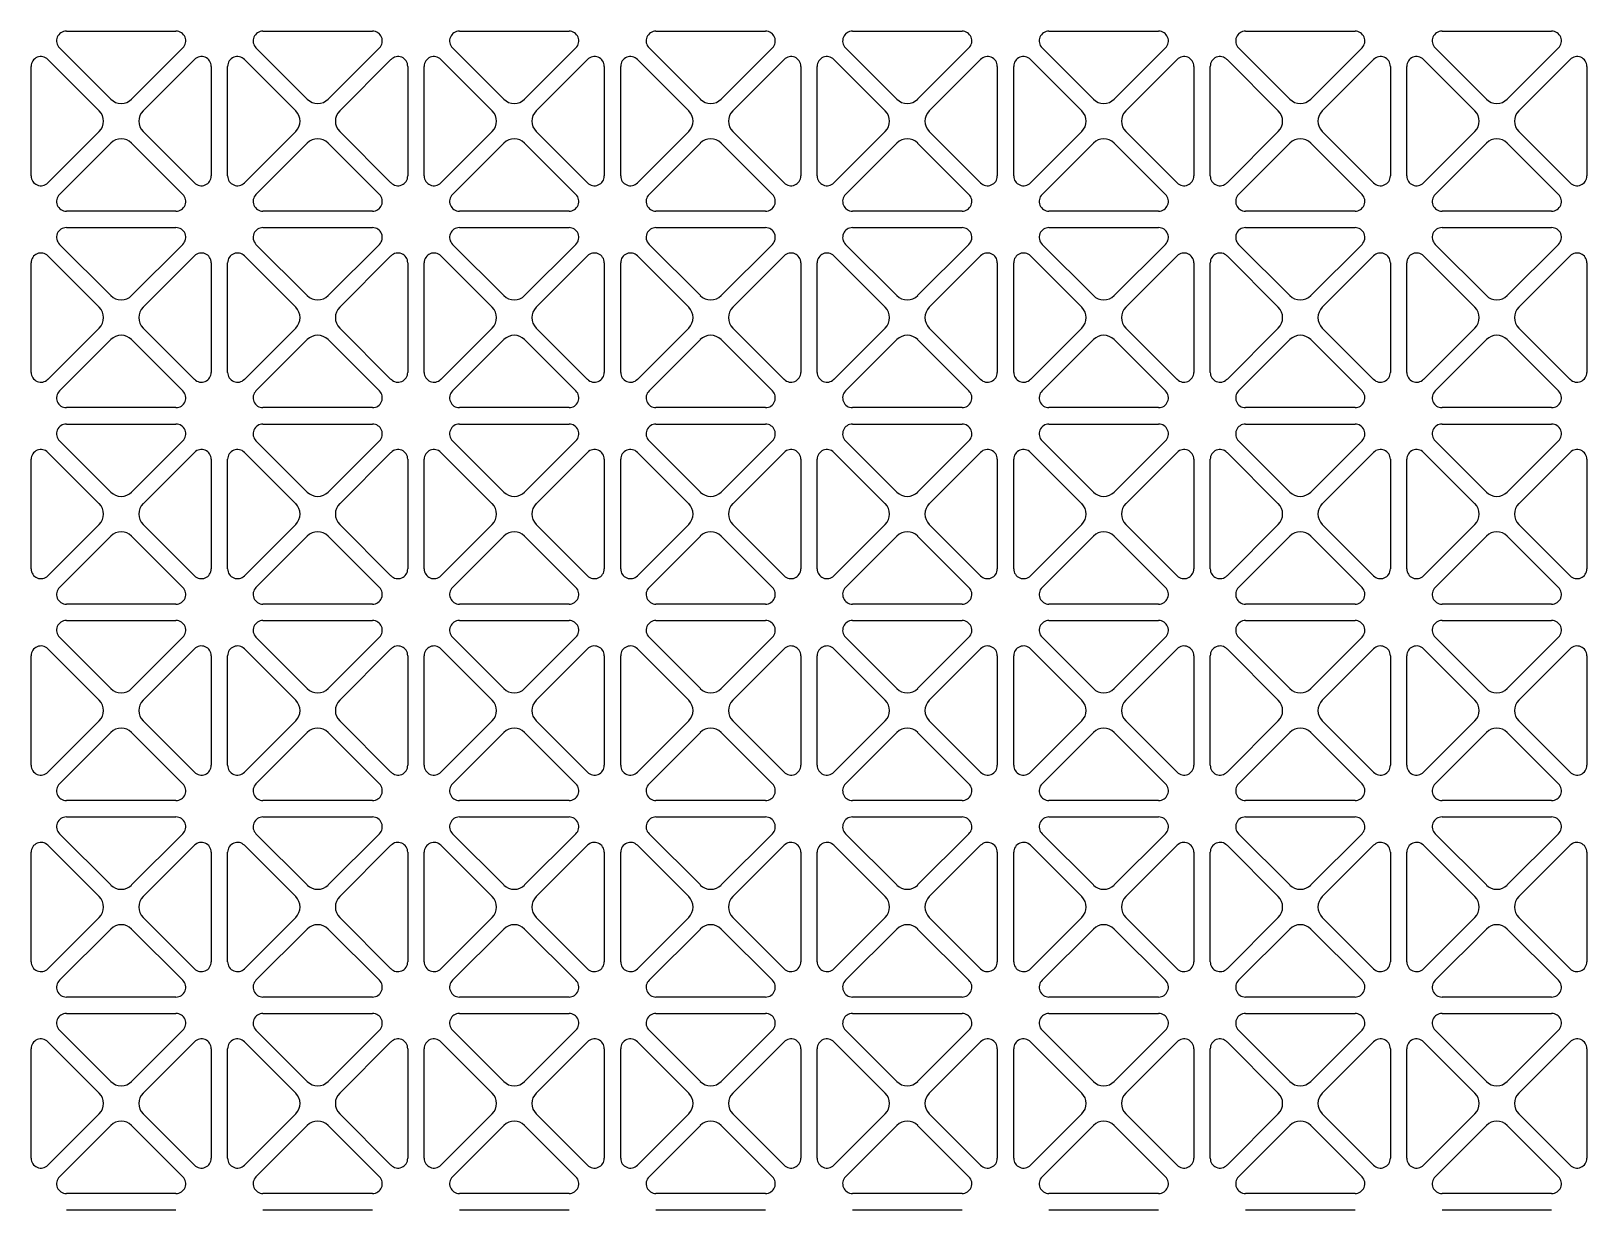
# Model space of a CAD drawing. Extents: x 59521 to 184406, y -1257 to 56672.
# Drawn here: x 70029.7 to 70219.7, y 19740.2 to 19884.2 of the extents above; entities that cross this region are included whole.
import ezdxf

# ---------------------------------------------------------------- set-up
doc = ezdxf.new("R2010")
doc.units = 0
doc.header["$MEASUREMENT"] = 0
doc.layers.get('0').update_dxf_attribs({"linetype": 'CONTINUOUS'})
doc.layers.add('WANGKONG_0', color=7, linetype='CONTINUOUS')

# ---------------------------------------------------------------- blocks, each defined once
blk = doc.blocks.new('ju77')
at = {"layer": 'WANGKONG_0', "color": 87, "linetype": 'Continuous'}
for p, q in [((-218.73, 155), (-205.35, 155)), ((-194.73, 155), (-181.35, 155)), ((-170.73, 155), (-157.35, 155)), ((-146.73, 155), (-133.35, 155)), ((-122.73, 155), (-109.35, 155)), ((-98.73, 155), (-85.35, 155)), ((-74.73, 155), (-61.35, 155)), ((-50.73, 155), (-37.35, 155)), ((-213.31, 146.69), (-219.58, 152.95)), ((-204.5, 152.95), (-210.77, 146.69)), ((-189.31, 146.69), (-195.58, 152.95)), ((-180.5, 152.95), (-186.77, 146.69)), ((-165.31, 146.69), (-171.58, 152.95)), ((-156.5, 152.95), (-162.77, 146.69)), ((-141.31, 146.69), (-147.58, 152.95)), ((-132.5, 152.95), (-138.77, 146.69)), ((-117.31, 146.69), (-123.58, 152.95)), ((-108.5, 152.95), (-114.77, 146.69)), ((-93.31, 146.69), (-99.58, 152.95)), ((-84.5, 152.95), (-90.77, 146.69)), ((-69.31, 146.69), (-75.58, 152.95)), ((-60.5, 152.95), (-66.77, 146.69)), ((-45.31, 146.69), (-51.58, 152.95)), ((-36.5, 152.95), (-42.77, 146.69)), ((-223.04, 137.31), (-223.04, 150.69)), ((-220.99, 151.54), (-214.73, 145.27)), ((-209.35, 145.27), (-203.09, 151.54)), ((-201.04, 150.69), (-201.04, 137.31)), ((-199.04, 137.31), (-199.04, 150.69)), ((-196.99, 151.54), (-190.73, 145.27)), ((-185.35, 145.27), (-179.09, 151.54)), ((-177.04, 150.69), (-177.04, 137.31)), ((-175.04, 137.31), (-175.04, 150.69)), ((-172.99, 151.54), (-166.73, 145.27)), ((-161.35, 145.27), (-155.09, 151.54)), ((-153.04, 150.69), (-153.04, 137.31)), ((-151.04, 137.31), (-151.04, 150.69)), ((-148.99, 151.54), (-142.73, 145.27)), ((-137.35, 145.27), (-131.09, 151.54)), ((-129.04, 150.69), (-129.04, 137.31)), ((-127.04, 137.31), (-127.04, 150.69)), ((-124.99, 151.54), (-118.73, 145.27)), ((-113.35, 145.27), (-107.09, 151.54)), ((-105.04, 150.69), (-105.04, 137.31)), ((-103.04, 137.31), (-103.04, 150.69)), ((-100.99, 151.54), (-94.73, 145.27)), ((-89.35, 145.27), (-83.09, 151.54)), ((-81.04, 150.69), (-81.04, 137.31)), ((-79.04, 137.31), (-79.04, 150.69)), ((-76.99, 151.54), (-70.73, 145.27)), ((-65.35, 145.27), (-59.09, 151.54)), ((-57.04, 150.69), (-57.04, 137.31)), ((-55.04, 137.31), (-55.04, 150.69)), ((-52.99, 151.54), (-46.73, 145.27)), ((-41.35, 145.27), (-35.09, 151.54)), ((-33.04, 150.69), (-33.04, 137.31)), ((-214.73, 142.73), (-220.99, 136.46)), ((-203.09, 136.46), (-209.35, 142.73)), ((-190.73, 142.73), (-196.99, 136.46)), ((-179.09, 136.46), (-185.35, 142.73)), ((-166.73, 142.73), (-172.99, 136.46)), ((-155.09, 136.46), (-161.35, 142.73)), ((-142.73, 142.73), (-148.99, 136.46)), ((-131.09, 136.46), (-137.35, 142.73)), ((-118.73, 142.73), (-124.99, 136.46)), ((-107.09, 136.46), (-113.35, 142.73)), ((-94.73, 142.73), (-100.99, 136.46)), ((-83.09, 136.46), (-89.35, 142.73)), ((-70.73, 142.73), (-76.99, 136.46)), ((-59.09, 136.46), (-65.35, 142.73)), ((-46.73, 142.73), (-52.99, 136.46)), ((-35.09, 136.46), (-41.35, 142.73)), ((-219.58, 135.05), (-213.31, 141.31)), ((-210.77, 141.31), (-204.5, 135.05)), ((-195.58, 135.05), (-189.31, 141.31)), ((-186.77, 141.31), (-180.5, 135.05)), ((-171.58, 135.05), (-165.31, 141.31)), ((-162.77, 141.31), (-156.5, 135.05)), ((-147.58, 135.05), (-141.31, 141.31)), ((-138.77, 141.31), (-132.5, 135.05)), ((-123.58, 135.05), (-117.31, 141.31)), ((-114.77, 141.31), (-108.5, 135.05)), ((-99.58, 135.05), (-93.31, 141.31)), ((-90.77, 141.31), (-84.5, 135.05)), ((-75.58, 135.05), (-69.31, 141.31)), ((-66.77, 141.31), (-60.5, 135.05)), ((-51.58, 135.05), (-45.31, 141.31)), ((-42.77, 141.31), (-36.5, 135.05)), ((-205.35, 133), (-218.73, 133)), ((-181.35, 133), (-194.73, 133)), ((-157.35, 133), (-170.73, 133)), ((-133.35, 133), (-146.73, 133)), ((-109.35, 133), (-122.73, 133)), ((-85.35, 133), (-98.73, 133)), ((-61.35, 133), (-74.73, 133)), ((-37.35, 133), (-50.73, 133)), ((-218.73, 131), (-205.35, 131)), ((-194.73, 131), (-181.35, 131)), ((-170.73, 131), (-157.35, 131)), ((-146.73, 131), (-133.35, 131)), ((-122.73, 131), (-109.35, 131)), ((-98.73, 131), (-85.35, 131)), ((-74.73, 131), (-61.35, 131)), ((-50.73, 131), (-37.35, 131)), ((-220.99, 127.54), (-214.73, 121.27)), ((-213.31, 122.69), (-219.58, 128.95)), ((-204.5, 128.95), (-210.77, 122.69)), ((-209.35, 121.27), (-203.09, 127.54)), ((-196.99, 127.54), (-190.73, 121.27)), ((-189.31, 122.69), (-195.58, 128.95)), ((-180.5, 128.95), (-186.77, 122.69)), ((-185.35, 121.27), (-179.09, 127.54)), ((-172.99, 127.54), (-166.73, 121.27)), ((-165.31, 122.69), (-171.58, 128.95)), ((-156.5, 128.95), (-162.77, 122.69)), ((-161.35, 121.27), (-155.09, 127.54)), ((-148.99, 127.54), (-142.73, 121.27)), ((-141.31, 122.69), (-147.58, 128.95)), ((-132.5, 128.95), (-138.77, 122.69)), ((-137.35, 121.27), (-131.09, 127.54)), ((-124.99, 127.54), (-118.73, 121.27)), ((-117.31, 122.69), (-123.58, 128.95)), ((-108.5, 128.95), (-114.77, 122.69)), ((-113.35, 121.27), (-107.09, 127.54)), ((-100.99, 127.54), (-94.73, 121.27)), ((-93.31, 122.69), (-99.58, 128.95)), ((-84.5, 128.95), (-90.77, 122.69)), ((-89.35, 121.27), (-83.09, 127.54)), ((-76.99, 127.54), (-70.73, 121.27)), ((-69.31, 122.69), (-75.58, 128.95)), ((-60.5, 128.95), (-66.77, 122.69)), ((-65.35, 121.27), (-59.09, 127.54)), ((-52.99, 127.54), (-46.73, 121.27)), ((-45.31, 122.69), (-51.58, 128.95)), ((-36.5, 128.95), (-42.77, 122.69)), ((-41.35, 121.27), (-35.09, 127.54)), ((-223.04, 113.31), (-223.04, 126.69)), ((-201.04, 126.69), (-201.04, 113.31)), ((-199.04, 113.31), (-199.04, 126.69)), ((-177.04, 126.69), (-177.04, 113.31)), ((-175.04, 113.31), (-175.04, 126.69)), ((-153.04, 126.69), (-153.04, 113.31)), ((-151.04, 113.31), (-151.04, 126.69)), ((-129.04, 126.69), (-129.04, 113.31)), ((-127.04, 113.31), (-127.04, 126.69)), ((-105.04, 126.69), (-105.04, 113.31)), ((-103.04, 113.31), (-103.04, 126.69)), ((-81.04, 126.69), (-81.04, 113.31)), ((-79.04, 113.31), (-79.04, 126.69)), ((-57.04, 126.69), (-57.04, 113.31)), ((-55.04, 113.31), (-55.04, 126.69)), ((-33.04, 126.69), (-33.04, 113.31)), ((-214.73, 118.73), (-220.99, 112.46)), ((-203.09, 112.46), (-209.35, 118.73)), ((-190.73, 118.73), (-196.99, 112.46)), ((-179.09, 112.46), (-185.35, 118.73)), ((-166.73, 118.73), (-172.99, 112.46)), ((-155.09, 112.46), (-161.35, 118.73)), ((-142.73, 118.73), (-148.99, 112.46)), ((-131.09, 112.46), (-137.35, 118.73)), ((-118.73, 118.73), (-124.99, 112.46)), ((-107.09, 112.46), (-113.35, 118.73)), ((-94.73, 118.73), (-100.99, 112.46)), ((-83.09, 112.46), (-89.35, 118.73)), ((-70.73, 118.73), (-76.99, 112.46)), ((-59.09, 112.46), (-65.35, 118.73)), ((-46.73, 118.73), (-52.99, 112.46)), ((-35.09, 112.46), (-41.35, 118.73)), ((-219.58, 111.05), (-213.31, 117.31)), ((-210.77, 117.31), (-204.5, 111.05)), ((-195.58, 111.05), (-189.31, 117.31)), ((-186.77, 117.31), (-180.5, 111.05)), ((-171.58, 111.05), (-165.31, 117.31)), ((-162.77, 117.31), (-156.5, 111.05)), ((-147.58, 111.05), (-141.31, 117.31)), ((-138.77, 117.31), (-132.5, 111.05)), ((-123.58, 111.05), (-117.31, 117.31)), ((-114.77, 117.31), (-108.5, 111.05)), ((-99.58, 111.05), (-93.31, 117.31)), ((-90.77, 117.31), (-84.5, 111.05)), ((-75.58, 111.05), (-69.31, 117.31)), ((-66.77, 117.31), (-60.5, 111.05)), ((-51.58, 111.05), (-45.31, 117.31)), ((-42.77, 117.31), (-36.5, 111.05)), ((-205.35, 109), (-218.73, 109)), ((-181.35, 109), (-194.73, 109)), ((-157.35, 109), (-170.73, 109)), ((-133.35, 109), (-146.73, 109)), ((-109.35, 109), (-122.73, 109)), ((-85.35, 109), (-98.73, 109)), ((-61.35, 109), (-74.73, 109)), ((-37.35, 109), (-50.73, 109)), ((-218.73, 107), (-205.35, 107)), ((-194.73, 107), (-181.35, 107)), ((-170.73, 107), (-157.35, 107)), ((-146.73, 107), (-133.35, 107)), ((-122.73, 107), (-109.35, 107)), ((-98.73, 107), (-85.35, 107)), ((-74.73, 107), (-61.35, 107)), ((-50.73, 107), (-37.35, 107)), ((-213.31, 98.69), (-219.58, 104.95)), ((-204.5, 104.95), (-210.77, 98.69)), ((-189.31, 98.69), (-195.58, 104.95)), ((-180.5, 104.95), (-186.77, 98.69)), ((-165.31, 98.69), (-171.58, 104.95)), ((-156.5, 104.95), (-162.77, 98.69)), ((-141.31, 98.69), (-147.58, 104.95)), ((-132.5, 104.95), (-138.77, 98.69)), ((-117.31, 98.69), (-123.58, 104.95)), ((-108.5, 104.95), (-114.77, 98.69)), ((-93.31, 98.69), (-99.58, 104.95)), ((-84.5, 104.95), (-90.77, 98.69)), ((-69.31, 98.69), (-75.58, 104.95)), ((-60.5, 104.95), (-66.77, 98.69)), ((-45.31, 98.69), (-51.58, 104.95)), ((-36.5, 104.95), (-42.77, 98.69)), ((-223.04, 89.31), (-223.04, 102.69)), ((-220.99, 103.54), (-214.73, 97.27)), ((-209.35, 97.27), (-203.09, 103.54)), ((-201.04, 102.69), (-201.04, 89.31)), ((-199.04, 89.31), (-199.04, 102.69)), ((-196.99, 103.54), (-190.73, 97.27)), ((-185.35, 97.27), (-179.09, 103.54)), ((-177.04, 102.69), (-177.04, 89.31)), ((-175.04, 89.31), (-175.04, 102.69)), ((-172.99, 103.54), (-166.73, 97.27)), ((-161.35, 97.27), (-155.09, 103.54)), ((-153.04, 102.69), (-153.04, 89.31)), ((-151.04, 89.31), (-151.04, 102.69)), ((-148.99, 103.54), (-142.73, 97.27)), ((-137.35, 97.27), (-131.09, 103.54)), ((-129.04, 102.69), (-129.04, 89.31)), ((-127.04, 89.31), (-127.04, 102.69)), ((-124.99, 103.54), (-118.73, 97.27)), ((-113.35, 97.27), (-107.09, 103.54)), ((-105.04, 102.69), (-105.04, 89.31)), ((-103.04, 89.31), (-103.04, 102.69)), ((-100.99, 103.54), (-94.73, 97.27)), ((-89.35, 97.27), (-83.09, 103.54)), ((-81.04, 102.69), (-81.04, 89.31)), ((-79.04, 89.31), (-79.04, 102.69)), ((-76.99, 103.54), (-70.73, 97.27)), ((-65.35, 97.27), (-59.09, 103.54)), ((-57.04, 102.69), (-57.04, 89.31)), ((-55.04, 89.31), (-55.04, 102.69)), ((-52.99, 103.54), (-46.73, 97.27)), ((-41.35, 97.27), (-35.09, 103.54)), ((-33.04, 102.69), (-33.04, 89.31)), ((-214.73, 94.73), (-220.99, 88.46)), ((-219.58, 87.05), (-213.31, 93.31)), ((-210.77, 93.31), (-204.5, 87.05)), ((-203.09, 88.46), (-209.35, 94.73)), ((-190.73, 94.73), (-196.99, 88.46)), ((-195.58, 87.05), (-189.31, 93.31)), ((-186.77, 93.31), (-180.5, 87.05)), ((-179.09, 88.46), (-185.35, 94.73)), ((-166.73, 94.73), (-172.99, 88.46)), ((-171.58, 87.05), (-165.31, 93.31)), ((-162.77, 93.31), (-156.5, 87.05)), ((-155.09, 88.46), (-161.35, 94.73)), ((-142.73, 94.73), (-148.99, 88.46)), ((-147.58, 87.05), (-141.31, 93.31)), ((-138.77, 93.31), (-132.5, 87.05)), ((-131.09, 88.46), (-137.35, 94.73)), ((-118.73, 94.73), (-124.99, 88.46)), ((-123.58, 87.05), (-117.31, 93.31)), ((-114.77, 93.31), (-108.5, 87.05)), ((-107.09, 88.46), (-113.35, 94.73)), ((-94.73, 94.73), (-100.99, 88.46)), ((-99.58, 87.05), (-93.31, 93.31)), ((-90.77, 93.31), (-84.5, 87.05)), ((-83.09, 88.46), (-89.35, 94.73)), ((-70.73, 94.73), (-76.99, 88.46)), ((-75.58, 87.05), (-69.31, 93.31)), ((-66.77, 93.31), (-60.5, 87.05)), ((-59.09, 88.46), (-65.35, 94.73)), ((-46.73, 94.73), (-52.99, 88.46)), ((-51.58, 87.05), (-45.31, 93.31)), ((-42.77, 93.31), (-36.5, 87.05)), ((-35.09, 88.46), (-41.35, 94.73)), ((-205.35, 85), (-218.73, 85)), ((-181.35, 85), (-194.73, 85)), ((-157.35, 85), (-170.73, 85)), ((-133.35, 85), (-146.73, 85)), ((-109.35, 85), (-122.73, 85)), ((-85.35, 85), (-98.73, 85)), ((-61.35, 85), (-74.73, 85)), ((-37.35, 85), (-50.73, 85)), ((-218.73, 83), (-205.35, 83)), ((-194.73, 83), (-181.35, 83)), ((-170.73, 83), (-157.35, 83)), ((-146.73, 83), (-133.35, 83)), ((-122.73, 83), (-109.35, 83)), ((-98.73, 83), (-85.35, 83)), ((-74.73, 83), (-61.35, 83)), ((-50.73, 83), (-37.35, 83)), ((-213.31, 74.69), (-219.58, 80.95)), ((-204.5, 80.95), (-210.77, 74.69)), ((-189.31, 74.69), (-195.58, 80.95)), ((-180.5, 80.95), (-186.77, 74.69)), ((-165.31, 74.69), (-171.58, 80.95)), ((-156.5, 80.95), (-162.77, 74.69)), ((-141.31, 74.69), (-147.58, 80.95)), ((-132.5, 80.95), (-138.77, 74.69)), ((-117.31, 74.69), (-123.58, 80.95)), ((-108.5, 80.95), (-114.77, 74.69)), ((-93.31, 74.69), (-99.58, 80.95)), ((-84.5, 80.95), (-90.77, 74.69)), ((-69.31, 74.69), (-75.58, 80.95)), ((-60.5, 80.95), (-66.77, 74.69)), ((-45.31, 74.69), (-51.58, 80.95)), ((-36.5, 80.95), (-42.77, 74.69)), ((-223.04, 65.31), (-223.04, 78.69)), ((-220.99, 79.54), (-214.73, 73.27)), ((-209.35, 73.27), (-203.09, 79.54)), ((-201.04, 78.69), (-201.04, 65.31)), ((-199.04, 65.31), (-199.04, 78.69)), ((-196.99, 79.54), (-190.73, 73.27)), ((-185.35, 73.27), (-179.09, 79.54)), ((-177.04, 78.69), (-177.04, 65.31)), ((-175.04, 65.31), (-175.04, 78.69)), ((-172.99, 79.54), (-166.73, 73.27)), ((-161.35, 73.27), (-155.09, 79.54)), ((-153.04, 78.69), (-153.04, 65.31)), ((-151.04, 65.31), (-151.04, 78.69)), ((-148.99, 79.54), (-142.73, 73.27)), ((-137.35, 73.27), (-131.09, 79.54)), ((-129.04, 78.69), (-129.04, 65.31)), ((-127.04, 65.31), (-127.04, 78.69)), ((-124.99, 79.54), (-118.73, 73.27)), ((-113.35, 73.27), (-107.09, 79.54)), ((-105.04, 78.69), (-105.04, 65.31)), ((-103.04, 65.31), (-103.04, 78.69)), ((-100.99, 79.54), (-94.73, 73.27)), ((-89.35, 73.27), (-83.09, 79.54)), ((-81.04, 78.69), (-81.04, 65.31)), ((-79.04, 65.31), (-79.04, 78.69)), ((-76.99, 79.54), (-70.73, 73.27)), ((-65.35, 73.27), (-59.09, 79.54)), ((-57.04, 78.69), (-57.04, 65.31)), ((-55.04, 65.31), (-55.04, 78.69)), ((-52.99, 79.54), (-46.73, 73.27)), ((-41.35, 73.27), (-35.09, 79.54)), ((-33.04, 78.69), (-33.04, 65.31)), ((-214.73, 70.73), (-220.99, 64.46)), ((-203.09, 64.46), (-209.35, 70.73)), ((-190.73, 70.73), (-196.99, 64.46)), ((-179.09, 64.46), (-185.35, 70.73)), ((-166.73, 70.73), (-172.99, 64.46)), ((-155.09, 64.46), (-161.35, 70.73)), ((-142.73, 70.73), (-148.99, 64.46)), ((-131.09, 64.46), (-137.35, 70.73)), ((-118.73, 70.73), (-124.99, 64.46)), ((-107.09, 64.46), (-113.35, 70.73)), ((-94.73, 70.73), (-100.99, 64.46)), ((-83.09, 64.46), (-89.35, 70.73)), ((-70.73, 70.73), (-76.99, 64.46)), ((-59.09, 64.46), (-65.35, 70.73)), ((-46.73, 70.73), (-52.99, 64.46)), ((-35.09, 64.46), (-41.35, 70.73)), ((-219.58, 63.05), (-213.31, 69.31)), ((-210.77, 69.31), (-204.5, 63.05)), ((-195.58, 63.05), (-189.31, 69.31)), ((-186.77, 69.31), (-180.5, 63.05)), ((-171.58, 63.05), (-165.31, 69.31)), ((-162.77, 69.31), (-156.5, 63.05)), ((-147.58, 63.05), (-141.31, 69.31)), ((-138.77, 69.31), (-132.5, 63.05)), ((-123.58, 63.05), (-117.31, 69.31)), ((-114.77, 69.31), (-108.5, 63.05)), ((-99.58, 63.05), (-93.31, 69.31)), ((-90.77, 69.31), (-84.5, 63.05)), ((-75.58, 63.05), (-69.31, 69.31)), ((-66.77, 69.31), (-60.5, 63.05)), ((-51.58, 63.05), (-45.31, 69.31)), ((-42.77, 69.31), (-36.5, 63.05)), ((-205.35, 61), (-218.73, 61)), ((-181.35, 61), (-194.73, 61)), ((-157.35, 61), (-170.73, 61)), ((-133.35, 61), (-146.73, 61)), ((-109.35, 61), (-122.73, 61)), ((-85.35, 61), (-98.73, 61)), ((-61.35, 61), (-74.73, 61)), ((-37.35, 61), (-50.73, 61)), ((-218.73, 59), (-205.35, 59)), ((-194.73, 59), (-181.35, 59)), ((-170.73, 59), (-157.35, 59)), ((-146.73, 59), (-133.35, 59)), ((-122.73, 59), (-109.35, 59)), ((-98.73, 59), (-85.35, 59)), ((-74.73, 59), (-61.35, 59)), ((-50.73, 59), (-37.35, 59)), ((-220.99, 55.54), (-214.73, 49.27)), ((-213.31, 50.69), (-219.58, 56.95)), ((-204.5, 56.95), (-210.77, 50.69)), ((-209.35, 49.27), (-203.09, 55.54)), ((-196.99, 55.54), (-190.73, 49.27)), ((-189.31, 50.69), (-195.58, 56.95)), ((-180.5, 56.95), (-186.77, 50.69)), ((-185.35, 49.27), (-179.09, 55.54)), ((-172.99, 55.54), (-166.73, 49.27)), ((-165.31, 50.69), (-171.58, 56.95)), ((-156.5, 56.95), (-162.77, 50.69)), ((-161.35, 49.27), (-155.09, 55.54)), ((-148.99, 55.54), (-142.73, 49.27)), ((-141.31, 50.69), (-147.58, 56.95)), ((-132.5, 56.95), (-138.77, 50.69)), ((-137.35, 49.27), (-131.09, 55.54)), ((-124.99, 55.54), (-118.73, 49.27)), ((-117.31, 50.69), (-123.58, 56.95)), ((-108.5, 56.95), (-114.77, 50.69)), ((-113.35, 49.27), (-107.09, 55.54)), ((-100.99, 55.54), (-94.73, 49.27)), ((-93.31, 50.69), (-99.58, 56.95)), ((-84.5, 56.95), (-90.77, 50.69)), ((-89.35, 49.27), (-83.09, 55.54)), ((-76.99, 55.54), (-70.73, 49.27)), ((-69.31, 50.69), (-75.58, 56.95)), ((-60.5, 56.95), (-66.77, 50.69)), ((-65.35, 49.27), (-59.09, 55.54)), ((-52.99, 55.54), (-46.73, 49.27)), ((-45.31, 50.69), (-51.58, 56.95)), ((-36.5, 56.95), (-42.77, 50.69)), ((-41.35, 49.27), (-35.09, 55.54)), ((-223.04, 41.31), (-223.04, 54.69)), ((-201.04, 54.69), (-201.04, 41.31)), ((-199.04, 41.31), (-199.04, 54.69)), ((-177.04, 54.69), (-177.04, 41.31)), ((-175.04, 41.31), (-175.04, 54.69)), ((-153.04, 54.69), (-153.04, 41.31)), ((-151.04, 41.31), (-151.04, 54.69)), ((-129.04, 54.69), (-129.04, 41.31)), ((-127.04, 41.31), (-127.04, 54.69)), ((-105.04, 54.69), (-105.04, 41.31)), ((-103.04, 41.31), (-103.04, 54.69)), ((-81.04, 54.69), (-81.04, 41.31)), ((-79.04, 41.31), (-79.04, 54.69)), ((-57.04, 54.69), (-57.04, 41.31)), ((-55.04, 41.31), (-55.04, 54.69)), ((-33.04, 54.69), (-33.04, 41.31)), ((-214.73, 46.73), (-220.99, 40.46)), ((-203.09, 40.46), (-209.35, 46.73)), ((-190.73, 46.73), (-196.99, 40.46)), ((-179.09, 40.46), (-185.35, 46.73)), ((-166.73, 46.73), (-172.99, 40.46)), ((-155.09, 40.46), (-161.35, 46.73)), ((-142.73, 46.73), (-148.99, 40.46)), ((-131.09, 40.46), (-137.35, 46.73)), ((-118.73, 46.73), (-124.99, 40.46)), ((-107.09, 40.46), (-113.35, 46.73)), ((-94.73, 46.73), (-100.99, 40.46)), ((-83.09, 40.46), (-89.35, 46.73)), ((-70.73, 46.73), (-76.99, 40.46)), ((-59.09, 40.46), (-65.35, 46.73)), ((-46.73, 46.73), (-52.99, 40.46)), ((-35.09, 40.46), (-41.35, 46.73)), ((-219.58, 39.05), (-213.31, 45.31)), ((-210.77, 45.31), (-204.5, 39.05)), ((-195.58, 39.05), (-189.31, 45.31)), ((-186.77, 45.31), (-180.5, 39.05)), ((-171.58, 39.05), (-165.31, 45.31)), ((-162.77, 45.31), (-156.5, 39.05)), ((-147.58, 39.05), (-141.31, 45.31)), ((-138.77, 45.31), (-132.5, 39.05)), ((-123.58, 39.05), (-117.31, 45.31)), ((-114.77, 45.31), (-108.5, 39.05)), ((-99.58, 39.05), (-93.31, 45.31)), ((-90.77, 45.31), (-84.5, 39.05)), ((-75.58, 39.05), (-69.31, 45.31)), ((-66.77, 45.31), (-60.5, 39.05)), ((-51.58, 39.05), (-45.31, 45.31)), ((-42.77, 45.31), (-36.5, 39.05)), ((-205.35, 37), (-218.73, 37)), ((-181.35, 37), (-194.73, 37)), ((-157.35, 37), (-170.73, 37)), ((-133.35, 37), (-146.73, 37)), ((-109.35, 37), (-122.73, 37)), ((-85.35, 37), (-98.73, 37)), ((-61.35, 37), (-74.73, 37)), ((-37.35, 37), (-50.73, 37)), ((-218.73, 35), (-205.35, 35)), ((-194.73, 35), (-181.35, 35)), ((-170.73, 35), (-157.35, 35)), ((-146.73, 35), (-133.35, 35)), ((-122.73, 35), (-109.35, 35)), ((-98.73, 35), (-85.35, 35)), ((-74.73, 35), (-61.35, 35)), ((-50.73, 35), (-37.35, 35)), ((-213.31, 26.69), (-219.58, 32.95)), ((-204.5, 32.95), (-210.77, 26.69)), ((-189.31, 26.69), (-195.58, 32.95)), ((-180.5, 32.95), (-186.77, 26.69)), ((-165.31, 26.69), (-171.58, 32.95)), ((-156.5, 32.95), (-162.77, 26.69)), ((-141.31, 26.69), (-147.58, 32.95)), ((-132.5, 32.95), (-138.77, 26.69)), ((-117.31, 26.69), (-123.58, 32.95)), ((-108.5, 32.95), (-114.77, 26.69)), ((-93.31, 26.69), (-99.58, 32.95)), ((-84.5, 32.95), (-90.77, 26.69)), ((-69.31, 26.69), (-75.58, 32.95)), ((-60.5, 32.95), (-66.77, 26.69)), ((-45.31, 26.69), (-51.58, 32.95)), ((-36.5, 32.95), (-42.77, 26.69)), ((-223.04, 17.31), (-223.04, 30.69)), ((-220.99, 31.54), (-214.73, 25.27)), ((-209.35, 25.27), (-203.09, 31.54)), ((-201.04, 30.69), (-201.04, 17.31)), ((-199.04, 17.31), (-199.04, 30.69)), ((-196.99, 31.54), (-190.73, 25.27)), ((-185.35, 25.27), (-179.09, 31.54)), ((-177.04, 30.69), (-177.04, 17.31)), ((-175.04, 17.31), (-175.04, 30.69)), ((-172.99, 31.54), (-166.73, 25.27)), ((-161.35, 25.27), (-155.09, 31.54)), ((-153.04, 30.69), (-153.04, 17.31)), ((-151.04, 17.31), (-151.04, 30.69)), ((-148.99, 31.54), (-142.73, 25.27)), ((-137.35, 25.27), (-131.09, 31.54)), ((-129.04, 30.69), (-129.04, 17.31)), ((-127.04, 17.31), (-127.04, 30.69)), ((-124.99, 31.54), (-118.73, 25.27)), ((-113.35, 25.27), (-107.09, 31.54)), ((-105.04, 30.69), (-105.04, 17.31)), ((-103.04, 17.31), (-103.04, 30.69)), ((-100.99, 31.54), (-94.73, 25.27)), ((-89.35, 25.27), (-83.09, 31.54)), ((-81.04, 30.69), (-81.04, 17.31)), ((-79.04, 17.31), (-79.04, 30.69)), ((-76.99, 31.54), (-70.73, 25.27)), ((-65.35, 25.27), (-59.09, 31.54)), ((-57.04, 30.69), (-57.04, 17.31)), ((-55.04, 17.31), (-55.04, 30.69)), ((-52.99, 31.54), (-46.73, 25.27)), ((-41.35, 25.27), (-35.09, 31.54)), ((-33.04, 30.69), (-33.04, 17.31)), ((-214.73, 22.73), (-220.99, 16.46)), ((-219.58, 15.05), (-213.31, 21.31)), ((-210.77, 21.31), (-204.5, 15.05)), ((-203.09, 16.46), (-209.35, 22.73)), ((-190.73, 22.73), (-196.99, 16.46)), ((-195.58, 15.05), (-189.31, 21.31)), ((-186.77, 21.31), (-180.5, 15.05)), ((-179.09, 16.46), (-185.35, 22.73)), ((-166.73, 22.73), (-172.99, 16.46)), ((-171.58, 15.05), (-165.31, 21.31)), ((-162.77, 21.31), (-156.5, 15.05)), ((-155.09, 16.46), (-161.35, 22.73)), ((-142.73, 22.73), (-148.99, 16.46)), ((-147.58, 15.05), (-141.31, 21.31)), ((-138.77, 21.31), (-132.5, 15.05)), ((-131.09, 16.46), (-137.35, 22.73)), ((-118.73, 22.73), (-124.99, 16.46)), ((-123.58, 15.05), (-117.31, 21.31)), ((-114.77, 21.31), (-108.5, 15.05)), ((-107.09, 16.46), (-113.35, 22.73)), ((-94.73, 22.73), (-100.99, 16.46)), ((-99.58, 15.05), (-93.31, 21.31)), ((-90.77, 21.31), (-84.5, 15.05)), ((-83.09, 16.46), (-89.35, 22.73)), ((-70.73, 22.73), (-76.99, 16.46)), ((-75.58, 15.05), (-69.31, 21.31)), ((-66.77, 21.31), (-60.5, 15.05)), ((-59.09, 16.46), (-65.35, 22.73)), ((-46.73, 22.73), (-52.99, 16.46)), ((-51.58, 15.05), (-45.31, 21.31)), ((-42.77, 21.31), (-36.5, 15.05)), ((-35.09, 16.46), (-41.35, 22.73)), ((-205.35, 13), (-218.73, 13)), ((-181.35, 13), (-194.73, 13)), ((-157.35, 13), (-170.73, 13)), ((-133.35, 13), (-146.73, 13)), ((-109.35, 13), (-122.73, 13)), ((-85.35, 13), (-98.73, 13)), ((-61.35, 13), (-74.73, 13)), ((-37.35, 13), (-50.73, 13)), ((-218.73, 11), (-205.35, 11)), ((-194.73, 11), (-181.35, 11)), ((-170.73, 11), (-157.35, 11)), ((-146.73, 11), (-133.35, 11)), ((-122.73, 11), (-109.35, 11)), ((-98.73, 11), (-85.35, 11)), ((-74.73, 11), (-61.35, 11)), ((-50.73, 11), (-37.35, 11))]:
    blk.add_line(p, q, dxfattribs=at)
for centre, radius, start, end in [((-218.73, 153.8), 1.2, 90, 225), ((-205.35, 153.8), 1.2, 315, 90), ((-194.73, 153.8), 1.2, 90, 225), ((-181.35, 153.8), 1.2, 315, 90), ((-170.73, 153.8), 1.2, 90, 225), ((-157.35, 153.8), 1.2, 315, 90), ((-146.73, 153.8), 1.2, 90, 225), ((-133.35, 153.8), 1.2, 315, 90), ((-122.73, 153.8), 1.2, 90, 225), ((-109.35, 153.8), 1.2, 315, 90), ((-98.73, 153.8), 1.2, 90, 225), ((-85.35, 153.8), 1.2, 315, 90), ((-74.73, 153.8), 1.2, 90, 225), ((-61.35, 153.8), 1.2, 315, 90), ((-50.73, 153.8), 1.2, 90, 225), ((-37.35, 153.8), 1.2, 315, 90), ((-221.84, 150.69), 1.2, 45, 180), ((-202.24, 150.69), 1.2, 0, 135), ((-197.84, 150.69), 1.2, 45, 180), ((-178.24, 150.69), 1.2, 0, 135), ((-173.84, 150.69), 1.2, 45, 180), ((-154.24, 150.69), 1.2, 0, 135), ((-149.84, 150.69), 1.2, 45, 180), ((-130.24, 150.69), 1.2, 0, 135), ((-125.84, 150.69), 1.2, 45, 180), ((-106.24, 150.69), 1.2, 0, 135), ((-101.84, 150.69), 1.2, 45, 180), ((-82.24, 150.69), 1.2, 0, 135), ((-77.84, 150.69), 1.2, 45, 180), ((-58.24, 150.69), 1.2, 0, 135), ((-53.84, 150.69), 1.2, 45, 180), ((-34.24, 150.69), 1.2, 0, 135), ((-212.04, 147.96), 1.8, 225, 315), ((-188.04, 147.96), 1.8, 225, 315), ((-164.04, 147.96), 1.8, 225, 315), ((-140.04, 147.96), 1.8, 225, 315), ((-116.04, 147.96), 1.8, 225, 315), ((-92.04, 147.96), 1.8, 225, 315), ((-68.04, 147.96), 1.8, 225, 315), ((-44.04, 147.96), 1.8, 225, 315), ((-216, 144), 1.8, 315, 45), ((-208.08, 144), 1.8, 135, 225), ((-192, 144), 1.8, 315, 45), ((-184.08, 144), 1.8, 135, 225), ((-168, 144), 1.8, 315, 45), ((-160.08, 144), 1.8, 135, 225), ((-144, 144), 1.8, 315, 45), ((-136.08, 144), 1.8, 135, 225), ((-120, 144), 1.8, 315, 45), ((-112.08, 144), 1.8, 135, 225), ((-96, 144), 1.8, 315, 45), ((-88.08, 144), 1.8, 135, 225), ((-72, 144), 1.8, 315, 45), ((-64.08, 144), 1.8, 135, 225), ((-48, 144), 1.8, 315, 45), ((-40.08, 144), 1.8, 135, 225), ((-212.04, 140.04), 1.8, 45, 135), ((-188.04, 140.04), 1.8, 45, 135), ((-164.04, 140.04), 1.8, 45, 135), ((-140.04, 140.04), 1.8, 45, 135), ((-116.04, 140.04), 1.8, 45, 135), ((-92.04, 140.04), 1.8, 45, 135), ((-68.04, 140.04), 1.8, 45, 135), ((-44.04, 140.04), 1.8, 45, 135), ((-221.84, 137.31), 1.2, 180, 315), ((-202.24, 137.31), 1.2, 225, 0), ((-197.84, 137.31), 1.2, 180, 315), ((-178.24, 137.31), 1.2, 225, 0), ((-173.84, 137.31), 1.2, 180, 315), ((-154.24, 137.31), 1.2, 225, 0), ((-149.84, 137.31), 1.2, 180, 315), ((-130.24, 137.31), 1.2, 225, 0), ((-125.84, 137.31), 1.2, 180, 315), ((-106.24, 137.31), 1.2, 225, 0), ((-101.84, 137.31), 1.2, 180, 315), ((-82.24, 137.31), 1.2, 225, 0), ((-77.84, 137.31), 1.2, 180, 315), ((-58.24, 137.31), 1.2, 225, 0), ((-53.84, 137.31), 1.2, 180, 315), ((-34.24, 137.31), 1.2, 225, 0), ((-218.73, 134.2), 1.2, 135, 270), ((-205.35, 134.2), 1.2, 270, 45), ((-194.73, 134.2), 1.2, 135, 270), ((-181.35, 134.2), 1.2, 270, 45), ((-170.73, 134.2), 1.2, 135, 270), ((-157.35, 134.2), 1.2, 270, 45), ((-146.73, 134.2), 1.2, 135, 270), ((-133.35, 134.2), 1.2, 270, 45), ((-122.73, 134.2), 1.2, 135, 270), ((-109.35, 134.2), 1.2, 270, 45), ((-98.73, 134.2), 1.2, 135, 270), ((-85.35, 134.2), 1.2, 270, 45), ((-74.73, 134.2), 1.2, 135, 270), ((-61.35, 134.2), 1.2, 270, 45), ((-50.73, 134.2), 1.2, 135, 270), ((-37.35, 134.2), 1.2, 270, 45), ((-218.73, 129.8), 1.2, 90, 225), ((-205.35, 129.8), 1.2, 315, 90), ((-194.73, 129.8), 1.2, 90, 225), ((-181.35, 129.8), 1.2, 315, 90), ((-170.73, 129.8), 1.2, 90, 225), ((-157.35, 129.8), 1.2, 315, 90), ((-146.73, 129.8), 1.2, 90, 225), ((-133.35, 129.8), 1.2, 315, 90), ((-122.73, 129.8), 1.2, 90, 225), ((-109.35, 129.8), 1.2, 315, 90), ((-98.73, 129.8), 1.2, 90, 225), ((-85.35, 129.8), 1.2, 315, 90), ((-74.73, 129.8), 1.2, 90, 225), ((-61.35, 129.8), 1.2, 315, 90), ((-50.73, 129.8), 1.2, 90, 225), ((-37.35, 129.8), 1.2, 315, 90), ((-221.84, 126.69), 1.2, 45, 180), ((-202.24, 126.69), 1.2, 0, 135), ((-197.84, 126.69), 1.2, 45, 180), ((-178.24, 126.69), 1.2, 0, 135), ((-173.84, 126.69), 1.2, 45, 180), ((-154.24, 126.69), 1.2, 0, 135), ((-149.84, 126.69), 1.2, 45, 180), ((-130.24, 126.69), 1.2, 0, 135), ((-125.84, 126.69), 1.2, 45, 180), ((-106.24, 126.69), 1.2, 0, 135), ((-101.84, 126.69), 1.2, 45, 180), ((-82.24, 126.69), 1.2, 0, 135), ((-77.84, 126.69), 1.2, 45, 180), ((-58.24, 126.69), 1.2, 0, 135), ((-53.84, 126.69), 1.2, 45, 180), ((-34.24, 126.69), 1.2, 0, 135), ((-212.04, 123.96), 1.8, 225, 315), ((-188.04, 123.96), 1.8, 225, 315), ((-164.04, 123.96), 1.8, 225, 315), ((-140.04, 123.96), 1.8, 225, 315), ((-116.04, 123.96), 1.8, 225, 315), ((-92.04, 123.96), 1.8, 225, 315), ((-68.04, 123.96), 1.8, 225, 315), ((-44.04, 123.96), 1.8, 225, 315), ((-216, 120), 1.8, 315, 45), ((-208.08, 120), 1.8, 135, 225), ((-192, 120), 1.8, 315, 45), ((-184.08, 120), 1.8, 135, 225), ((-168, 120), 1.8, 315, 45), ((-160.08, 120), 1.8, 135, 225), ((-144, 120), 1.8, 315, 45), ((-136.08, 120), 1.8, 135, 225), ((-120, 120), 1.8, 315, 45), ((-112.08, 120), 1.8, 135, 225), ((-96, 120), 1.8, 315, 45), ((-88.08, 120), 1.8, 135, 225), ((-72, 120), 1.8, 315, 45), ((-64.08, 120), 1.8, 135, 225), ((-48, 120), 1.8, 315, 45), ((-40.08, 120), 1.8, 135, 225), ((-212.04, 116.04), 1.8, 45, 135), ((-188.04, 116.04), 1.8, 45, 135), ((-164.04, 116.04), 1.8, 45, 135), ((-140.04, 116.04), 1.8, 45, 135), ((-116.04, 116.04), 1.8, 45, 135), ((-92.04, 116.04), 1.8, 45, 135), ((-68.04, 116.04), 1.8, 45, 135), ((-44.04, 116.04), 1.8, 45, 135), ((-221.84, 113.31), 1.2, 180, 315), ((-202.24, 113.31), 1.2, 225, 0), ((-197.84, 113.31), 1.2, 180, 315), ((-178.24, 113.31), 1.2, 225, 0), ((-173.84, 113.31), 1.2, 180, 315), ((-154.24, 113.31), 1.2, 225, 0), ((-149.84, 113.31), 1.2, 180, 315), ((-130.24, 113.31), 1.2, 225, 0), ((-125.84, 113.31), 1.2, 180, 315), ((-106.24, 113.31), 1.2, 225, 0), ((-101.84, 113.31), 1.2, 180, 315), ((-82.24, 113.31), 1.2, 225, 0), ((-77.84, 113.31), 1.2, 180, 315), ((-58.24, 113.31), 1.2, 225, 0), ((-53.84, 113.31), 1.2, 180, 315), ((-34.24, 113.31), 1.2, 225, 0), ((-218.73, 110.2), 1.2, 135, 270), ((-205.35, 110.2), 1.2, 270, 45), ((-194.73, 110.2), 1.2, 135, 270), ((-181.35, 110.2), 1.2, 270, 45), ((-170.73, 110.2), 1.2, 135, 270), ((-157.35, 110.2), 1.2, 270, 45), ((-146.73, 110.2), 1.2, 135, 270), ((-133.35, 110.2), 1.2, 270, 45), ((-122.73, 110.2), 1.2, 135, 270), ((-109.35, 110.2), 1.2, 270, 45), ((-98.73, 110.2), 1.2, 135, 270), ((-85.35, 110.2), 1.2, 270, 45), ((-74.73, 110.2), 1.2, 135, 270), ((-61.35, 110.2), 1.2, 270, 45), ((-50.73, 110.2), 1.2, 135, 270), ((-37.35, 110.2), 1.2, 270, 45), ((-218.73, 105.8), 1.2, 90, 225), ((-205.35, 105.8), 1.2, 315, 90), ((-194.73, 105.8), 1.2, 90, 225), ((-181.35, 105.8), 1.2, 315, 90), ((-170.73, 105.8), 1.2, 90, 225), ((-157.35, 105.8), 1.2, 315, 90), ((-146.73, 105.8), 1.2, 90, 225), ((-133.35, 105.8), 1.2, 315, 90), ((-122.73, 105.8), 1.2, 90, 225), ((-109.35, 105.8), 1.2, 315, 90), ((-98.73, 105.8), 1.2, 90, 225), ((-85.35, 105.8), 1.2, 315, 90), ((-74.73, 105.8), 1.2, 90, 225), ((-61.35, 105.8), 1.2, 315, 90), ((-50.73, 105.8), 1.2, 90, 225), ((-37.35, 105.8), 1.2, 315, 90), ((-221.84, 102.69), 1.2, 45, 180), ((-202.24, 102.69), 1.2, 0, 135), ((-197.84, 102.69), 1.2, 45, 180), ((-178.24, 102.69), 1.2, 0, 135), ((-173.84, 102.69), 1.2, 45, 180), ((-154.24, 102.69), 1.2, 0, 135), ((-149.84, 102.69), 1.2, 45, 180), ((-130.24, 102.69), 1.2, 0, 135), ((-125.84, 102.69), 1.2, 45, 180), ((-106.24, 102.69), 1.2, 0, 135), ((-101.84, 102.69), 1.2, 45, 180), ((-82.24, 102.69), 1.2, 0, 135), ((-77.84, 102.69), 1.2, 45, 180), ((-58.24, 102.69), 1.2, 0, 135), ((-53.84, 102.69), 1.2, 45, 180), ((-34.24, 102.69), 1.2, 0, 135), ((-216, 96), 1.8, 315, 45), ((-212.04, 99.96), 1.8, 225, 315), ((-208.08, 96), 1.8, 135, 225), ((-192, 96), 1.8, 315, 45), ((-188.04, 99.96), 1.8, 225, 315), ((-184.08, 96), 1.8, 135, 225), ((-168, 96), 1.8, 315, 45), ((-164.04, 99.96), 1.8, 225, 315), ((-160.08, 96), 1.8, 135, 225), ((-144, 96), 1.8, 315, 45), ((-140.04, 99.96), 1.8, 225, 315), ((-136.08, 96), 1.8, 135, 225), ((-120, 96), 1.8, 315, 45), ((-116.04, 99.96), 1.8, 225, 315), ((-112.08, 96), 1.8, 135, 225), ((-96, 96), 1.8, 315, 45), ((-92.04, 99.96), 1.8, 225, 315), ((-88.08, 96), 1.8, 135, 225), ((-72, 96), 1.8, 315, 45), ((-68.04, 99.96), 1.8, 225, 315), ((-64.08, 96), 1.8, 135, 225), ((-48, 96), 1.8, 315, 45), ((-44.04, 99.96), 1.8, 225, 315), ((-40.08, 96), 1.8, 135, 225), ((-212.04, 92.04), 1.8, 45, 135), ((-188.04, 92.04), 1.8, 45, 135), ((-164.04, 92.04), 1.8, 45, 135), ((-140.04, 92.04), 1.8, 45, 135), ((-116.04, 92.04), 1.8, 45, 135), ((-92.04, 92.04), 1.8, 45, 135), ((-68.04, 92.04), 1.8, 45, 135), ((-44.04, 92.04), 1.8, 45, 135), ((-221.84, 89.31), 1.2, 180, 315), ((-202.24, 89.31), 1.2, 225, 0), ((-197.84, 89.31), 1.2, 180, 315), ((-178.24, 89.31), 1.2, 225, 0), ((-173.84, 89.31), 1.2, 180, 315), ((-154.24, 89.31), 1.2, 225, 0), ((-149.84, 89.31), 1.2, 180, 315), ((-130.24, 89.31), 1.2, 225, 0), ((-125.84, 89.31), 1.2, 180, 315), ((-106.24, 89.31), 1.2, 225, 0), ((-101.84, 89.31), 1.2, 180, 315), ((-82.24, 89.31), 1.2, 225, 0), ((-77.84, 89.31), 1.2, 180, 315), ((-58.24, 89.31), 1.2, 225, 0), ((-53.84, 89.31), 1.2, 180, 315), ((-34.24, 89.31), 1.2, 225, 0), ((-218.73, 86.2), 1.2, 135, 270), ((-205.35, 86.2), 1.2, 270, 45), ((-194.73, 86.2), 1.2, 135, 270), ((-181.35, 86.2), 1.2, 270, 45), ((-170.73, 86.2), 1.2, 135, 270), ((-157.35, 86.2), 1.2, 270, 45), ((-146.73, 86.2), 1.2, 135, 270), ((-133.35, 86.2), 1.2, 270, 45), ((-122.73, 86.2), 1.2, 135, 270), ((-109.35, 86.2), 1.2, 270, 45), ((-98.73, 86.2), 1.2, 135, 270), ((-85.35, 86.2), 1.2, 270, 45), ((-74.73, 86.2), 1.2, 135, 270), ((-61.35, 86.2), 1.2, 270, 45), ((-50.73, 86.2), 1.2, 135, 270), ((-37.35, 86.2), 1.2, 270, 45), ((-218.73, 81.8), 1.2, 90, 225), ((-205.35, 81.8), 1.2, 315, 90), ((-194.73, 81.8), 1.2, 90, 225), ((-181.35, 81.8), 1.2, 315, 90), ((-170.73, 81.8), 1.2, 90, 225), ((-157.35, 81.8), 1.2, 315, 90), ((-146.73, 81.8), 1.2, 90, 225), ((-133.35, 81.8), 1.2, 315, 90), ((-122.73, 81.8), 1.2, 90, 225), ((-109.35, 81.8), 1.2, 315, 90), ((-98.73, 81.8), 1.2, 90, 225), ((-85.35, 81.8), 1.2, 315, 90), ((-74.73, 81.8), 1.2, 90, 225), ((-61.35, 81.8), 1.2, 315, 90), ((-50.73, 81.8), 1.2, 90, 225), ((-37.35, 81.8), 1.2, 315, 90), ((-221.84, 78.69), 1.2, 45, 180), ((-202.24, 78.69), 1.2, 0, 135), ((-197.84, 78.69), 1.2, 45, 180), ((-178.24, 78.69), 1.2, 0, 135), ((-173.84, 78.69), 1.2, 45, 180), ((-154.24, 78.69), 1.2, 0, 135), ((-149.84, 78.69), 1.2, 45, 180), ((-130.24, 78.69), 1.2, 0, 135), ((-125.84, 78.69), 1.2, 45, 180), ((-106.24, 78.69), 1.2, 0, 135), ((-101.84, 78.69), 1.2, 45, 180), ((-82.24, 78.69), 1.2, 0, 135), ((-77.84, 78.69), 1.2, 45, 180), ((-58.24, 78.69), 1.2, 0, 135), ((-53.84, 78.69), 1.2, 45, 180), ((-34.24, 78.69), 1.2, 0, 135), ((-212.04, 75.96), 1.8, 225, 315), ((-188.04, 75.96), 1.8, 225, 315), ((-164.04, 75.96), 1.8, 225, 315), ((-140.04, 75.96), 1.8, 225, 315), ((-116.04, 75.96), 1.8, 225, 315), ((-92.04, 75.96), 1.8, 225, 315), ((-68.04, 75.96), 1.8, 225, 315), ((-44.04, 75.96), 1.8, 225, 315), ((-216, 72), 1.8, 315, 45), ((-208.08, 72), 1.8, 135, 225), ((-192, 72), 1.8, 315, 45), ((-184.08, 72), 1.8, 135, 225), ((-168, 72), 1.8, 315, 45), ((-160.08, 72), 1.8, 135, 225), ((-144, 72), 1.8, 315, 45), ((-136.08, 72), 1.8, 135, 225), ((-120, 72), 1.8, 315, 45), ((-112.08, 72), 1.8, 135, 225), ((-96, 72), 1.8, 315, 45), ((-88.08, 72), 1.8, 135, 225), ((-72, 72), 1.8, 315, 45), ((-64.08, 72), 1.8, 135, 225), ((-48, 72), 1.8, 315, 45), ((-40.08, 72), 1.8, 135, 225), ((-212.04, 68.04), 1.8, 45, 135), ((-188.04, 68.04), 1.8, 45, 135), ((-164.04, 68.04), 1.8, 45, 135), ((-140.04, 68.04), 1.8, 45, 135), ((-116.04, 68.04), 1.8, 45, 135), ((-92.04, 68.04), 1.8, 45, 135), ((-68.04, 68.04), 1.8, 45, 135), ((-44.04, 68.04), 1.8, 45, 135), ((-221.84, 65.31), 1.2, 180, 315), ((-202.24, 65.31), 1.2, 225, 0), ((-197.84, 65.31), 1.2, 180, 315), ((-178.24, 65.31), 1.2, 225, 0), ((-173.84, 65.31), 1.2, 180, 315), ((-154.24, 65.31), 1.2, 225, 0), ((-149.84, 65.31), 1.2, 180, 315), ((-130.24, 65.31), 1.2, 225, 0), ((-125.84, 65.31), 1.2, 180, 315), ((-106.24, 65.31), 1.2, 225, 0), ((-101.84, 65.31), 1.2, 180, 315), ((-82.24, 65.31), 1.2, 225, 0), ((-77.84, 65.31), 1.2, 180, 315), ((-58.24, 65.31), 1.2, 225, 0), ((-53.84, 65.31), 1.2, 180, 315), ((-34.24, 65.31), 1.2, 225, 0), ((-218.73, 62.2), 1.2, 135, 270), ((-205.35, 62.2), 1.2, 270, 45), ((-194.73, 62.2), 1.2, 135, 270), ((-181.35, 62.2), 1.2, 270, 45), ((-170.73, 62.2), 1.2, 135, 270), ((-157.35, 62.2), 1.2, 270, 45), ((-146.73, 62.2), 1.2, 135, 270), ((-133.35, 62.2), 1.2, 270, 45), ((-122.73, 62.2), 1.2, 135, 270), ((-109.35, 62.2), 1.2, 270, 45), ((-98.73, 62.2), 1.2, 135, 270), ((-85.35, 62.2), 1.2, 270, 45), ((-74.73, 62.2), 1.2, 135, 270), ((-61.35, 62.2), 1.2, 270, 45), ((-50.73, 62.2), 1.2, 135, 270), ((-37.35, 62.2), 1.2, 270, 45), ((-218.73, 57.8), 1.2, 90, 225), ((-205.35, 57.8), 1.2, 315, 90), ((-194.73, 57.8), 1.2, 90, 225), ((-181.35, 57.8), 1.2, 315, 90), ((-170.73, 57.8), 1.2, 90, 225), ((-157.35, 57.8), 1.2, 315, 90), ((-146.73, 57.8), 1.2, 90, 225), ((-133.35, 57.8), 1.2, 315, 90), ((-122.73, 57.8), 1.2, 90, 225), ((-109.35, 57.8), 1.2, 315, 90), ((-98.73, 57.8), 1.2, 90, 225), ((-85.35, 57.8), 1.2, 315, 90), ((-74.73, 57.8), 1.2, 90, 225), ((-61.35, 57.8), 1.2, 315, 90), ((-50.73, 57.8), 1.2, 90, 225), ((-37.35, 57.8), 1.2, 315, 90), ((-221.84, 54.69), 1.2, 45, 180), ((-202.24, 54.69), 1.2, 0, 135), ((-197.84, 54.69), 1.2, 45, 180), ((-178.24, 54.69), 1.2, 0, 135), ((-173.84, 54.69), 1.2, 45, 180), ((-154.24, 54.69), 1.2, 0, 135), ((-149.84, 54.69), 1.2, 45, 180), ((-130.24, 54.69), 1.2, 0, 135), ((-125.84, 54.69), 1.2, 45, 180), ((-106.24, 54.69), 1.2, 0, 135), ((-101.84, 54.69), 1.2, 45, 180), ((-82.24, 54.69), 1.2, 0, 135), ((-77.84, 54.69), 1.2, 45, 180), ((-58.24, 54.69), 1.2, 0, 135), ((-53.84, 54.69), 1.2, 45, 180), ((-34.24, 54.69), 1.2, 0, 135), ((-212.04, 51.96), 1.8, 225, 315), ((-188.04, 51.96), 1.8, 225, 315), ((-164.04, 51.96), 1.8, 225, 315), ((-140.04, 51.96), 1.8, 225, 315), ((-116.04, 51.96), 1.8, 225, 315), ((-92.04, 51.96), 1.8, 225, 315), ((-68.04, 51.96), 1.8, 225, 315), ((-44.04, 51.96), 1.8, 225, 315), ((-216, 48), 1.8, 315, 45), ((-208.08, 48), 1.8, 135, 225), ((-192, 48), 1.8, 315, 45), ((-184.08, 48), 1.8, 135, 225), ((-168, 48), 1.8, 315, 45), ((-160.08, 48), 1.8, 135, 225), ((-144, 48), 1.8, 315, 45), ((-136.08, 48), 1.8, 135, 225), ((-120, 48), 1.8, 315, 45), ((-112.08, 48), 1.8, 135, 225), ((-96, 48), 1.8, 315, 45), ((-88.08, 48), 1.8, 135, 225), ((-72, 48), 1.8, 315, 45), ((-64.08, 48), 1.8, 135, 225), ((-48, 48), 1.8, 315, 45), ((-40.08, 48), 1.8, 135, 225), ((-212.04, 44.04), 1.8, 45, 135), ((-188.04, 44.04), 1.8, 45, 135), ((-164.04, 44.04), 1.8, 45, 135), ((-140.04, 44.04), 1.8, 45, 135), ((-116.04, 44.04), 1.8, 45, 135), ((-92.04, 44.04), 1.8, 45, 135), ((-68.04, 44.04), 1.8, 45, 135), ((-44.04, 44.04), 1.8, 45, 135), ((-221.84, 41.31), 1.2, 180, 315), ((-202.24, 41.31), 1.2, 225, 0), ((-197.84, 41.31), 1.2, 180, 315), ((-178.24, 41.31), 1.2, 225, 0), ((-173.84, 41.31), 1.2, 180, 315), ((-154.24, 41.31), 1.2, 225, 0), ((-149.84, 41.31), 1.2, 180, 315), ((-130.24, 41.31), 1.2, 225, 0), ((-125.84, 41.31), 1.2, 180, 315), ((-106.24, 41.31), 1.2, 225, 0), ((-101.84, 41.31), 1.2, 180, 315), ((-82.24, 41.31), 1.2, 225, 0), ((-77.84, 41.31), 1.2, 180, 315), ((-58.24, 41.31), 1.2, 225, 0), ((-53.84, 41.31), 1.2, 180, 315), ((-34.24, 41.31), 1.2, 225, 0), ((-218.73, 38.2), 1.2, 135, 270), ((-205.35, 38.2), 1.2, 270, 45), ((-194.73, 38.2), 1.2, 135, 270), ((-181.35, 38.2), 1.2, 270, 45), ((-170.73, 38.2), 1.2, 135, 270), ((-157.35, 38.2), 1.2, 270, 45), ((-146.73, 38.2), 1.2, 135, 270), ((-133.35, 38.2), 1.2, 270, 45), ((-122.73, 38.2), 1.2, 135, 270), ((-109.35, 38.2), 1.2, 270, 45), ((-98.73, 38.2), 1.2, 135, 270), ((-85.35, 38.2), 1.2, 270, 45), ((-74.73, 38.2), 1.2, 135, 270), ((-61.35, 38.2), 1.2, 270, 45), ((-50.73, 38.2), 1.2, 135, 270), ((-37.35, 38.2), 1.2, 270, 45), ((-218.73, 33.8), 1.2, 90, 225), ((-205.35, 33.8), 1.2, 315, 90), ((-194.73, 33.8), 1.2, 90, 225), ((-181.35, 33.8), 1.2, 315, 90), ((-170.73, 33.8), 1.2, 90, 225), ((-157.35, 33.8), 1.2, 315, 90), ((-146.73, 33.8), 1.2, 90, 225), ((-133.35, 33.8), 1.2, 315, 90), ((-122.73, 33.8), 1.2, 90, 225), ((-109.35, 33.8), 1.2, 315, 90), ((-98.73, 33.8), 1.2, 90, 225), ((-85.35, 33.8), 1.2, 315, 90), ((-74.73, 33.8), 1.2, 90, 225), ((-61.35, 33.8), 1.2, 315, 90), ((-50.73, 33.8), 1.2, 90, 225), ((-37.35, 33.8), 1.2, 315, 90), ((-221.84, 30.69), 1.2, 45, 180), ((-202.24, 30.69), 1.2, 0, 135), ((-197.84, 30.69), 1.2, 45, 180), ((-178.24, 30.69), 1.2, 0, 135), ((-173.84, 30.69), 1.2, 45, 180), ((-154.24, 30.69), 1.2, 0, 135), ((-149.84, 30.69), 1.2, 45, 180), ((-130.24, 30.69), 1.2, 0, 135), ((-125.84, 30.69), 1.2, 45, 180), ((-106.24, 30.69), 1.2, 0, 135), ((-101.84, 30.69), 1.2, 45, 180), ((-82.24, 30.69), 1.2, 0, 135), ((-77.84, 30.69), 1.2, 45, 180), ((-58.24, 30.69), 1.2, 0, 135), ((-53.84, 30.69), 1.2, 45, 180), ((-34.24, 30.69), 1.2, 0, 135), ((-212.04, 27.96), 1.8, 225, 315), ((-188.04, 27.96), 1.8, 225, 315), ((-164.04, 27.96), 1.8, 225, 315), ((-140.04, 27.96), 1.8, 225, 315), ((-116.04, 27.96), 1.8, 225, 315), ((-92.04, 27.96), 1.8, 225, 315), ((-68.04, 27.96), 1.8, 225, 315), ((-44.04, 27.96), 1.8, 225, 315), ((-216, 24), 1.8, 315, 45), ((-208.08, 24), 1.8, 135, 225), ((-192, 24), 1.8, 315, 45), ((-184.08, 24), 1.8, 135, 225), ((-168, 24), 1.8, 315, 45), ((-160.08, 24), 1.8, 135, 225), ((-144, 24), 1.8, 315, 45), ((-136.08, 24), 1.8, 135, 225), ((-120, 24), 1.8, 315, 45), ((-112.08, 24), 1.8, 135, 225), ((-96, 24), 1.8, 315, 45), ((-88.08, 24), 1.8, 135, 225), ((-72, 24), 1.8, 315, 45), ((-64.08, 24), 1.8, 135, 225), ((-48, 24), 1.8, 315, 45), ((-40.08, 24), 1.8, 135, 225), ((-212.04, 20.04), 1.8, 45, 135), ((-188.04, 20.04), 1.8, 45, 135), ((-164.04, 20.04), 1.8, 45, 135), ((-140.04, 20.04), 1.8, 45, 135), ((-116.04, 20.04), 1.8, 45, 135), ((-92.04, 20.04), 1.8, 45, 135), ((-68.04, 20.04), 1.8, 45, 135), ((-44.04, 20.04), 1.8, 45, 135), ((-221.84, 17.31), 1.2, 180, 315), ((-202.24, 17.31), 1.2, 225, 0), ((-197.84, 17.31), 1.2, 180, 315), ((-178.24, 17.31), 1.2, 225, 0), ((-173.84, 17.31), 1.2, 180, 315), ((-154.24, 17.31), 1.2, 225, 0), ((-149.84, 17.31), 1.2, 180, 315), ((-130.24, 17.31), 1.2, 225, 0), ((-125.84, 17.31), 1.2, 180, 315), ((-106.24, 17.31), 1.2, 225, 0), ((-101.84, 17.31), 1.2, 180, 315), ((-82.24, 17.31), 1.2, 225, 0), ((-77.84, 17.31), 1.2, 180, 315), ((-58.24, 17.31), 1.2, 225, 0), ((-53.84, 17.31), 1.2, 180, 315), ((-34.24, 17.31), 1.2, 225, 0), ((-218.73, 14.2), 1.2, 135, 270), ((-205.35, 14.2), 1.2, 270, 45), ((-194.73, 14.2), 1.2, 135, 270), ((-181.35, 14.2), 1.2, 270, 45), ((-170.73, 14.2), 1.2, 135, 270), ((-157.35, 14.2), 1.2, 270, 45), ((-146.73, 14.2), 1.2, 135, 270), ((-133.35, 14.2), 1.2, 270, 45), ((-122.73, 14.2), 1.2, 135, 270), ((-109.35, 14.2), 1.2, 270, 45), ((-98.73, 14.2), 1.2, 135, 270), ((-85.35, 14.2), 1.2, 270, 45), ((-74.73, 14.2), 1.2, 135, 270), ((-61.35, 14.2), 1.2, 270, 45), ((-50.73, 14.2), 1.2, 135, 270), ((-37.35, 14.2), 1.2, 270, 45)]:
    blk.add_arc(centre, radius, start, end, dxfattribs=at)

msp = doc.modelspace()

# ---------------------------------------------------------------- block references
msp.add_blockref('ju77', (70252.779, 19729.172))

doc.saveas('drawing.dxf')
